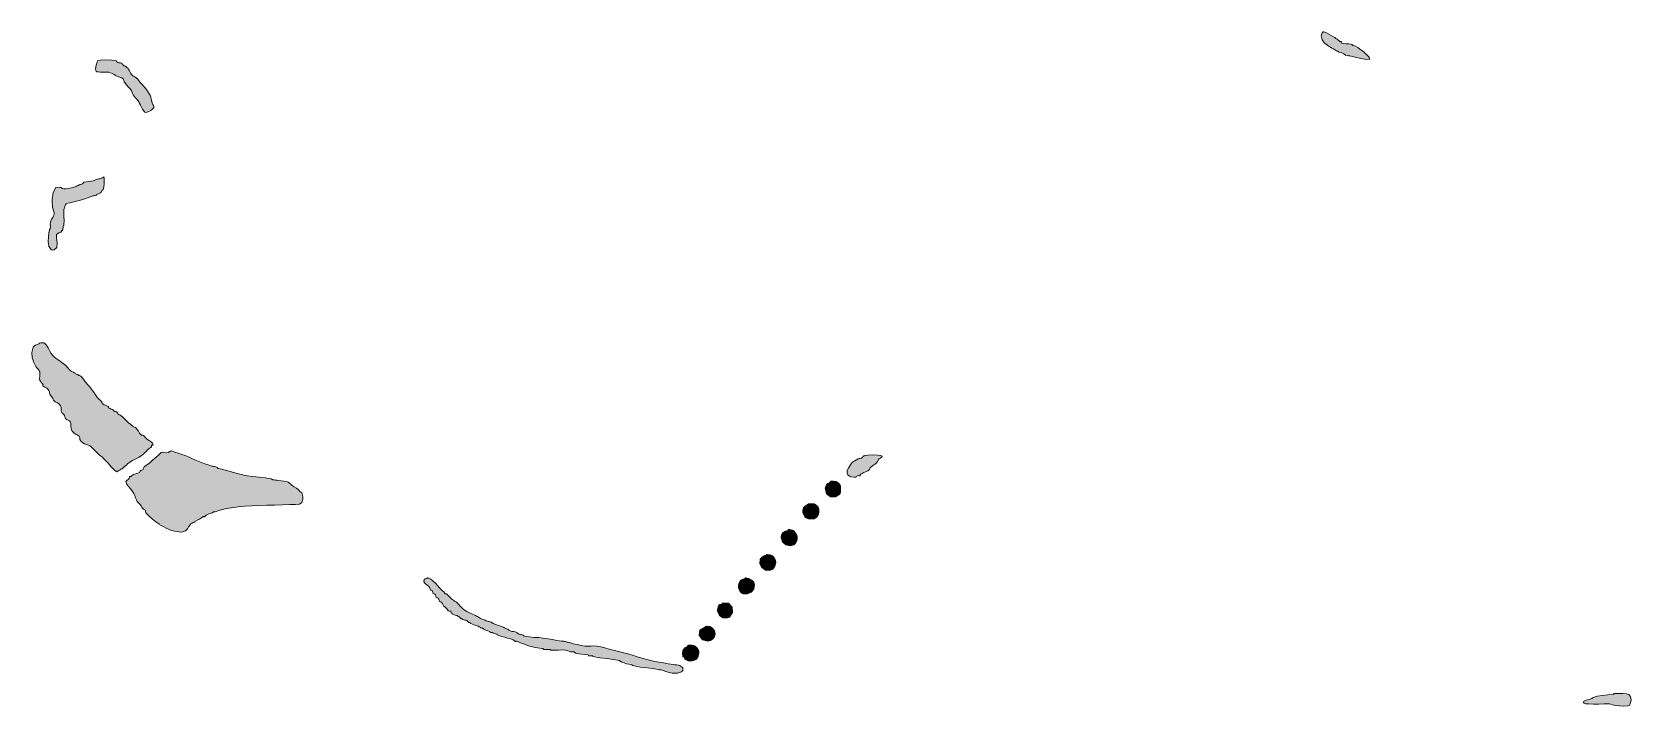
# Model space of a CAD drawing. Header units: inches. Extents: x -493 to 820, y -401 to 913.
# Drawn here: x 9.3 to 219.8, y 149.5 to 238.2 of the extents above; entities that cross this region are included whole.
import ezdxf

# ---------------------------------------------------------------- set-up
doc = ezdxf.new("R2010")
doc.units = ezdxf.units.IN
doc.header["$MEASUREMENT"] = 0
doc.layers.add('Layer 1', color=7, linetype='Continuous')

msp = doc.modelspace()

# ---------------------------------------------------------------- hatches: boundary and pattern name
at = {"layer": 'Layer 1', "true_color": 0xffffff}
for points in [[(179.18, 238.13), (179.21, 238.17), (179.26, 238.21), (179.31, 238.24), (179.39, 238.24), (179.73, 238.11), (180.05, 237.96), (180.36, 237.78), (180.66, 237.6), (180.74, 237.55), (180.83, 237.49), (180.91, 237.44), (180.98, 237.39), (181.12, 237.3), (181.24, 237.21), (181.36, 237.1), (181.51, 236.97), (181.55, 236.96), (181.61, 236.97), (181.68, 236.98), (181.72, 236.97), (181.73, 236.92), (181.72, 236.86), (181.71, 236.79), (181.72, 236.75), (182, 236.7), (182.34, 236.69), (182.68, 236.69), (182.99, 236.65), (183.06, 236.6), (183.13, 236.53), (183.21, 236.47), (183.31, 236.44), (183.56, 236.36), (183.85, 236.19), (184.13, 235.99), (184.37, 235.8), (184.51, 235.69), (184.68, 235.56), (184.85, 235.42), (185, 235.27), (185.08, 235.2), (185.25, 235.01), (185.41, 234.79), (185.43, 234.64), (185.03, 234.63), (184.28, 234.76), (183.5, 234.94), (182.99, 235.06), (182.81, 235.09), (182.63, 235.1), (182.45, 235.12), (182.25, 235.17), (182.19, 235.21), (182.14, 235.27), (182.08, 235.33), (182.04, 235.38), (181.85, 235.46), (181.65, 235.52), (181.42, 235.6), (181.19, 235.7), (181.06, 235.77), (180.92, 235.86), (180.79, 235.94), (180.66, 236.01), (180.44, 236.12), (180.27, 236.22), (180.11, 236.31), (179.92, 236.44), (179.9, 236.47), (179.89, 236.5), (179.87, 236.53), (179.81, 236.54), (179.49, 236.75), (179.18, 237.21), (179.02, 237.73)], [(17.92, 234.42), (18.31, 234.52), (19.01, 234.56), (19.78, 234.52), (20.36, 234.42), (20.41, 234.39), (20.47, 234.32), (20.53, 234.25), (20.57, 234.21), (20.72, 234.18), (20.84, 234.17), (20.95, 234.16), (21.1, 234.11), (21.12, 234.08), (21.13, 234.05), (21.15, 234.02), (21.2, 234), (21.27, 233.97), (21.28, 233.92), (21.28, 233.85), (21.31, 233.79), (21.35, 233.78), (21.41, 233.79), (21.48, 233.8), (21.52, 233.79), (21.63, 233.69), (21.77, 233.56), (21.92, 233.42), (22.05, 233.26), (22.13, 233.12), (22.19, 232.95), (22.27, 232.78), (22.37, 232.62), (22.5, 232.51), (22.65, 232.41), (22.82, 232.31), (23, 232.2), (23.03, 232.17), (23.03, 232.14), (23.05, 232.11), (23.11, 232.1), (23.22, 232.03), (23.32, 231.89), (23.42, 231.72), (23.53, 231.57), (23.78, 231.3), (24.07, 230.98), (24.35, 230.64), (24.59, 230.3), (24.82, 229.93), (24.92, 229.67), (24.99, 229.39), (25.12, 228.92), (25.21, 228.7), (25.29, 228.54), (25.34, 228.41), (25.33, 228.28), (25.2, 228.12), (24.91, 227.9), (24.57, 227.71), (24.27, 227.65), (24.12, 227.69), (24.03, 227.77), (23.96, 227.89), (23.85, 228.07), (23.75, 228.24), (23.65, 228.41), (23.55, 228.6), (23.43, 228.81), (23.37, 228.93), (23.3, 229.06), (23.21, 229.21), (23.11, 229.34), (23, 229.46), (22.85, 229.61), (22.71, 229.79), (22.58, 229.98), (22.52, 230.12), (22.48, 230.25), (22.43, 230.38), (22.37, 230.51), (22.13, 230.82), (21.91, 231.05), (21.71, 231.28), (21.52, 231.57), (21.49, 231.59), (21.46, 231.6), (21.43, 231.61), (21.42, 231.67), (21.32, 232.01), (21.09, 232.19), (20.73, 232.33), (20.25, 232.52), (20.23, 232.54), (20.22, 232.58), (20.2, 232.61), (20.15, 232.62), (20.01, 232.67), (19.82, 232.77), (19.6, 232.87), (19.4, 232.94), (19.24, 232.95), (19, 232.94), (18.73, 232.93), (18.45, 232.94), (18.27, 232.96), (18.03, 232.98), (17.82, 233.01), (17.71, 233.05), (17.63, 233.4), (17.71, 233.86), (17.85, 234.26)], [(18.66, 219.07), (18.68, 219.09), (18.71, 219.13), (18.75, 219.14), (18.77, 219.07), (18.79, 218.68), (18.79, 218.23), (18.75, 217.79), (18.66, 217.48), (18.61, 217.43), (18.55, 217.4), (18.49, 217.35), (18.45, 217.27), (18.39, 217.12), (18.29, 217.03), (18.11, 216.96), (17.82, 216.85), (17.8, 216.83), (17.78, 216.8), (17.76, 216.77), (17.71, 216.74), (17.6, 216.72), (17.5, 216.7), (17.4, 216.67), (17.29, 216.64), (16.73, 216.43), (16.23, 216.26), (15.68, 216.09), (14.96, 215.9), (14.62, 215.82), (14.28, 215.75), (13.98, 215.67), (13.79, 215.58), (13.7, 215.46), (13.62, 215.27), (13.54, 215.06), (13.47, 214.84), (13.45, 214.47), (13.48, 213.98), (13.51, 213.41), (13.47, 212.83), (13.46, 212.79), (13.42, 212.75), (13.39, 212.68), (13.37, 212.61), (13.36, 212.5), (13.35, 212.36), (13.32, 212.22), (13.26, 212.08), (13.07, 211.89), (12.83, 211.76), (12.63, 211.67), (12.52, 211.55), (12.52, 211.08), (12.59, 210.45), (12.55, 209.87), (12.2, 209.54), (11.98, 209.52), (11.85, 209.56), (11.76, 209.65), (11.67, 209.75), (11.56, 209.89), (11.51, 209.98), (11.49, 210.1), (11.46, 210.28), (11.42, 210.7), (11.44, 211.23), (11.49, 211.77), (11.57, 212.19), (11.59, 212.23), (11.63, 212.27), (11.66, 212.29), (11.67, 212.3), (11.7, 212.63), (11.69, 212.91), (11.7, 213.18), (11.78, 213.46), (11.86, 213.59), (12, 213.8), (12.13, 214.02), (12.2, 214.2), (12.19, 214.44), (12.13, 214.68), (12.05, 214.92), (11.99, 215.15), (11.94, 216.15), (12.06, 217.11), (12.41, 217.74), (13.05, 217.8), (13.12, 217.75), (13.17, 217.69), (13.27, 217.63), (13.47, 217.59), (13.75, 217.59), (14.1, 217.63), (14.48, 217.71), (14.85, 217.8), (14.98, 217.85), (15.09, 217.9), (15.21, 217.96), (15.38, 218.01), (15.44, 218.04), (15.45, 218.07), (15.46, 218.1), (15.49, 218.12), (15.58, 218.15), (15.68, 218.17), (15.79, 218.19), (15.91, 218.23), (15.96, 218.27), (16.02, 218.33), (16.08, 218.4), (16.12, 218.44), (16.44, 218.52), (16.77, 218.56), (17.09, 218.59), (17.39, 218.65), (17.53, 218.7), (17.66, 218.75), (17.78, 218.81), (17.92, 218.86), (18.06, 218.89), (18.21, 218.91), (18.34, 218.94), (18.45, 218.97), (18.48, 219), (18.53, 219.04), (18.59, 219.08)], [(10.19, 197.16), (10.2, 197.17), (10.22, 197.2), (10.25, 197.24), (10.3, 197.26), (10.44, 197.28), (10.64, 197.28), (10.82, 197.28), (10.93, 197.26), (11.16, 197.03), (11.39, 196.63), (11.61, 196.19), (11.78, 195.88), (11.98, 195.67), (12.21, 195.46), (12.46, 195.25), (12.73, 195.04), (13.03, 194.82), (13.38, 194.57), (13.72, 194.29), (14, 193.98), (14.1, 193.87), (14.2, 193.77), (14.3, 193.67), (14.43, 193.55), (14.5, 193.51), (14.6, 193.46), (14.73, 193.41), (14.85, 193.34), (14.94, 193.28), (15.01, 193.23), (15.11, 193.18), (15.27, 193.13), (15.33, 193.11), (15.35, 193.08), (15.36, 193.05), (15.38, 193.03), (15.44, 193), (15.54, 192.98), (15.63, 192.95), (15.7, 192.92), (15.88, 192.74), (16.06, 192.5), (16.24, 192.24), (16.44, 191.97), (16.54, 191.85), (16.65, 191.75), (16.76, 191.65), (16.86, 191.54), (17.12, 191.21), (17.37, 190.83), (17.64, 190.44), (17.92, 190.06), (18.03, 189.95), (18.14, 189.84), (18.24, 189.74), (18.34, 189.64), (18.43, 189.52), (18.51, 189.41), (18.58, 189.3), (18.66, 189.21), (18.8, 189.13), (18.96, 189.06), (19.13, 188.99), (19.3, 188.9), (19.33, 188.85), (19.35, 188.79), (19.38, 188.72), (19.4, 188.68), (19.55, 188.63), (19.71, 188.57), (19.88, 188.49), (20.04, 188.37), (20.06, 188.35), (20.1, 188.31), (20.13, 188.28), (20.15, 188.26), (20.22, 188.23), (20.3, 188.21), (20.39, 188.19), (20.46, 188.16), (20.52, 188.09), (20.57, 188), (20.62, 187.9), (20.67, 187.84), (20.75, 187.8), (20.84, 187.79), (20.92, 187.77), (20.99, 187.73), (21.23, 187.51), (21.46, 187.26), (21.7, 187.01), (21.94, 186.78), (22.02, 186.72), (22.1, 186.67), (22.18, 186.62), (22.26, 186.57), (22.32, 186.51), (22.37, 186.46), (22.42, 186.4), (22.47, 186.36), (22.61, 186.27), (22.76, 186.19), (22.89, 186.12), (23, 186.04), (23.14, 185.87), (23.29, 185.65), (23.45, 185.41), (23.64, 185.19), (23.71, 185.15), (23.79, 185.13), (23.88, 185.12), (23.96, 185.08), (24.06, 184.98), (24.19, 184.85), (24.32, 184.7), (24.49, 184.55), (24.7, 184.42), (24.95, 184.26), (25.15, 184.07), (25.23, 183.81), (25.2, 183.81), (25.13, 183.81), (25.05, 183.82), (25.02, 183.81), (25, 183.77), (25.01, 183.71), (25.02, 183.65), (25.02, 183.6), (24.92, 183.51), (24.77, 183.41), (24.62, 183.29), (24.49, 183.18), (24.29, 182.99), (24.11, 182.8), (23.96, 182.64), (23.85, 182.54), (23.4, 182.24), (22.94, 182), (22.52, 181.8), (22.16, 181.59), (22.03, 181.48), (21.87, 181.34), (21.7, 181.19), (21.52, 181.06), (21.43, 180.97), (21.3, 180.83), (21.14, 180.7), (20.99, 180.64), (20.87, 180.58), (20.71, 180.48), (20.56, 180.37), (20.46, 180.32), (20.16, 180.5), (19.76, 180.93), (19.26, 181.5), (18.66, 182.12), (18.55, 182.22), (18.42, 182.32), (18.28, 182.42), (18.13, 182.54), (17.92, 182.74), (17.72, 182.94), (17.51, 183.16), (17.29, 183.39), (17.09, 183.58), (16.91, 183.72), (16.71, 183.83), (16.44, 183.92), (16.2, 183.99), (15.95, 184.1), (15.73, 184.28), (15.59, 184.55), (15.57, 184.66), (15.56, 184.78), (15.53, 184.89), (15.49, 184.98), (15.36, 185.09), (15.22, 185.16), (15.08, 185.22), (14.96, 185.3), (14.83, 185.4), (14.7, 185.53), (14.59, 185.64), (14.53, 185.72), (14.43, 186.02), (14.4, 186.35), (14.38, 186.65), (14.32, 186.88), (14.2, 187.02), (14.02, 187.11), (13.84, 187.2), (13.69, 187.31), (13.64, 187.4), (13.59, 187.55), (13.54, 187.71), (13.47, 187.84), (13.38, 187.95), (13.28, 188.03), (13.21, 188.09), (13.16, 188.16), (13.12, 188.35), (13.12, 188.58), (13.11, 188.81), (13.05, 189), (12.87, 189.2), (12.62, 189.37), (12.34, 189.54), (12.1, 189.74), (12.06, 189.81), (12.04, 189.9), (12.03, 189.99), (11.99, 190.06), (11.88, 190.17), (11.74, 190.33), (11.63, 190.53), (11.57, 190.8), (11.46, 191.11), (11.23, 191.31), (10.96, 191.46), (10.72, 191.65), (10.71, 191.69), (10.72, 191.76), (10.73, 191.82), (10.72, 191.86), (10.65, 191.91), (10.6, 191.95), (10.56, 192), (10.51, 192.07), (10.46, 192.14), (10.39, 192.24), (10.33, 192.33), (10.3, 192.39), (10.28, 192.59), (10.31, 192.86), (10.32, 193.17), (10.3, 193.45), (10.21, 193.65), (10.08, 193.81), (9.92, 193.98), (9.77, 194.19), (9.51, 194.72), (9.32, 195.34), (9.27, 196.02), (9.45, 196.73), (9.55, 196.86), (9.73, 196.98), (9.95, 197.08)], [(27.45, 182.97), (27.48, 182.99), (27.53, 183.04), (27.59, 183.08), (27.66, 183.07), (28.09, 182.9), (28.54, 182.75), (29, 182.6), (29.46, 182.44), (29.89, 182.27), (30.31, 182.07), (30.73, 181.88), (31.16, 181.7), (31.59, 181.53), (32.04, 181.37), (32.49, 181.22), (32.96, 181.06), (33.08, 181.03), (33.21, 181.01), (33.35, 180.99), (33.49, 180.96), (33.56, 180.91), (33.65, 180.85), (33.74, 180.78), (33.8, 180.74), (34.04, 180.68), (34.28, 180.63), (34.52, 180.58), (34.76, 180.53), (35.23, 180.41), (35.7, 180.27), (36.18, 180.14), (36.66, 180), (36.91, 179.94), (37.15, 179.88), (37.38, 179.83), (37.62, 179.79), (38.37, 179.68), (39.15, 179.59), (39.96, 179.5), (40.79, 179.37), (40.82, 179.35), (40.87, 179.32), (40.93, 179.28), (41, 179.26), (41.18, 179.24), (41.36, 179.21), (41.55, 179.19), (41.74, 179.16), (42.1, 179.11), (42.45, 179.08), (42.76, 179.03), (43.02, 178.94), (43.04, 178.92), (43.04, 178.88), (43.06, 178.85), (43.12, 178.84), (43.2, 178.8), (43.3, 178.72), (43.42, 178.62), (43.54, 178.52), (43.81, 178.33), (44.1, 178.14), (44.37, 177.92), (44.6, 177.67), (44.65, 177.65), (44.71, 177.62), (44.78, 177.59), (44.82, 177.57), (44.86, 177.42), (44.9, 177.21), (44.92, 176.97), (44.92, 176.72), (44.8, 176.27), (44.5, 176.06), (43.98, 176), (43.23, 175.98), (42.21, 175.95), (41.21, 175.93), (40.22, 175.91), (39.2, 175.87), (38.21, 175.82), (37.31, 175.76), (36.43, 175.68), (35.5, 175.55), (34.88, 175.45), (34.36, 175.34), (33.87, 175.2), (33.38, 175.03), (33.33, 175.02), (33.27, 175.03), (33.21, 175.04), (33.17, 175.03), (33.01, 174.91), (32.75, 174.81), (32.47, 174.71), (32.22, 174.6), (32.17, 174.56), (32.12, 174.5), (32.07, 174.44), (32, 174.39), (31.96, 174.39), (31.89, 174.4), (31.83, 174.4), (31.79, 174.39), (31.6, 174.24), (31.32, 174.08), (31.01, 173.92), (30.73, 173.75), (30.71, 173.72), (30.7, 173.69), (30.69, 173.66), (30.63, 173.65), (30.5, 173.62), (30.35, 173.54), (30.21, 173.44), (30.1, 173.33), (29.93, 173.09), (29.74, 172.8), (29.49, 172.54), (29.14, 172.38), (28.84, 172.37), (28.44, 172.42), (28.02, 172.5), (27.66, 172.59), (27.32, 172.71), (26.96, 172.86), (26.62, 173.04), (26.29, 173.23), (26.2, 173.28), (26.13, 173.33), (26.05, 173.39), (25.97, 173.44), (25.58, 173.7), (25.13, 174.07), (24.67, 174.5), (24.27, 174.92), (24.24, 174.99), (24.22, 175.07), (24.21, 175.16), (24.17, 175.24), (24.08, 175.3), (23.94, 175.39), (23.81, 175.51), (23.75, 175.66), (23.66, 175.83), (23.46, 176.04), (23.25, 176.24), (23.11, 176.4), (23.02, 176.6), (22.92, 176.89), (22.81, 177.2), (22.69, 177.46), (22.33, 177.97), (21.97, 178.39), (21.71, 178.74), (21.63, 179.05), (21.69, 179.09), (21.82, 179.19), (21.96, 179.29), (22.05, 179.37), (22.09, 179.44), (22.1, 179.53), (22.12, 179.62), (22.16, 179.68), (22.2, 179.69), (22.27, 179.68), (22.33, 179.67), (22.37, 179.68), (22.37, 179.71), (22.37, 179.74), (22.36, 179.77), (22.37, 179.79), (22.65, 179.94), (22.94, 180.03), (23.21, 180.11), (23.43, 180.21), (23.49, 180.29), (23.54, 180.39), (23.62, 180.49), (23.75, 180.53), (23.86, 180.57), (23.91, 180.67), (23.95, 180.8), (24.06, 180.96), (24.15, 181.03), (24.26, 181.1), (24.37, 181.18), (24.49, 181.27), (24.82, 181.55), (25.18, 181.87), (25.57, 182.21), (25.97, 182.54), (26.06, 182.62), (26.16, 182.73), (26.25, 182.82), (26.29, 182.86), (26.46, 182.87), (26.7, 182.84), (26.98, 182.82), (27.24, 182.86), (27.28, 182.89), (27.32, 182.92), (27.37, 182.95)], [(118.83, 182.33), (118.83, 182.35), (118.83, 182.38), (118.82, 182.42), (118.83, 182.44), (119.34, 182.48), (120.01, 182.52), (120.65, 182.51), (121.05, 182.44), (121.15, 182.39), (121.21, 182.37), (121.21, 182.33), (121.16, 182.23), (121.09, 182.17), (121, 182.12), (120.91, 182.07), (120.84, 182.01), (120.72, 181.84), (120.62, 181.67), (120.52, 181.51), (120.41, 181.38), (120.31, 181.3), (120.15, 181.22), (119.97, 181.11), (119.78, 180.96), (119.65, 180.82), (119.55, 180.66), (119.45, 180.53), (119.36, 180.43), (119.26, 180.38), (119.11, 180.33), (118.96, 180.27), (118.83, 180.21), (118.71, 180.15), (118.59, 180.1), (118.49, 180.05), (118.4, 180), (118.37, 179.96), (118.35, 179.89), (118.32, 179.83), (118.3, 179.79), (118.22, 179.78), (118.14, 179.79), (118.05, 179.8), (117.98, 179.79), (117.91, 179.73), (117.86, 179.66), (117.76, 179.6), (117.56, 179.58), (117.2, 179.63), (116.91, 179.75), (116.71, 179.92), (116.6, 180.11), (116.63, 180.46), (116.83, 180.89), (117.1, 181.31), (117.34, 181.59), (117.45, 181.66), (117.63, 181.77), (117.85, 181.89), (118.08, 182.01), (118.19, 182.05), (118.3, 182.07), (118.4, 182.08), (118.51, 182.12), (118.58, 182.18), (118.63, 182.23), (118.7, 182.28)], [(114.38, 178.94), (114.4, 178.96), (114.41, 178.99), (114.44, 179.03), (114.48, 179.05), (114.83, 179.08), (115.15, 179.02), (115.42, 178.87), (115.65, 178.63), (115.72, 178.4), (115.76, 178.03), (115.75, 177.64), (115.65, 177.36), (115.1, 177.01), (114.42, 177.01), (113.88, 177.4), (113.74, 178.2), (113.79, 178.38), (113.89, 178.58), (114.08, 178.78)], [(111.41, 175.98), (111.43, 176), (111.45, 176.03), (111.47, 176.06), (111.52, 176.08), (111.92, 176.13), (112.27, 176.07), (112.55, 175.92), (112.79, 175.66), (112.88, 175.4), (112.9, 175.05), (112.83, 174.69), (112.69, 174.39), (112.26, 174.12), (111.65, 174.06), (111.08, 174.29), (110.78, 174.92), (110.78, 175.26), (110.88, 175.55), (111.08, 175.79)], [(108.87, 172.59), (108.87, 172.61), (108.87, 172.64), (108.87, 172.68), (108.87, 172.7), (109.03, 172.7), (109.24, 172.66), (109.42, 172.62), (109.51, 172.59), (109.62, 172.49), (109.79, 172.28), (109.95, 172.05), (110.04, 171.85), (110.04, 171.54), (109.97, 171.2), (109.82, 170.9), (109.61, 170.68), (109.1, 170.55), (108.54, 170.69), (108.09, 171.07), (107.92, 171.64), (107.98, 172.02), (108.15, 172.3), (108.44, 172.48)], [(105.91, 169.31), (105.95, 169.33), (105.99, 169.36), (106.04, 169.4), (106.12, 169.41), (106.48, 169.38), (106.78, 169.22), (107.02, 168.98), (107.18, 168.67), (107.21, 168.31), (107.09, 167.88), (106.83, 167.5), (106.44, 167.3), (105.85, 167.35), (105.39, 167.69), (105.14, 168.2), (105.17, 168.78), (105.21, 168.85), (105.29, 168.93), (105.39, 169.01), (105.48, 169.1), (105.59, 169.18), (105.67, 169.23), (105.77, 169.27)], [(61.23, 166.24), (61.26, 166.27), (61.31, 166.31), (61.36, 166.35), (61.44, 166.34), (61.8, 166.16), (62.11, 165.92), (62.4, 165.62), (62.71, 165.29), (62.91, 165.07), (63.1, 164.86), (63.31, 164.65), (63.56, 164.44), (63.58, 164.4), (63.61, 164.33), (63.64, 164.26), (63.66, 164.23), (63.71, 164.22), (63.77, 164.23), (63.83, 164.24), (63.87, 164.23), (64.04, 164.07), (64.23, 163.88), (64.42, 163.68), (64.61, 163.48), (64.69, 163.43), (64.77, 163.38), (64.86, 163.33), (64.93, 163.27), (65.01, 163.21), (65.09, 163.17), (65.18, 163.12), (65.25, 163.06), (65.45, 162.85), (65.68, 162.59), (65.93, 162.34), (66.2, 162.11), (66.53, 161.91), (66.89, 161.73), (67.29, 161.56), (67.69, 161.37), (67.8, 161.3), (67.93, 161.23), (68.06, 161.15), (68.21, 161.05), (68.32, 160.98), (68.42, 160.94), (68.54, 160.9), (68.74, 160.84), (68.82, 160.81), (68.95, 160.75), (69.1, 160.69), (69.27, 160.63), (69.39, 160.6), (69.48, 160.58), (69.58, 160.56), (69.7, 160.52), (69.77, 160.48), (69.86, 160.41), (69.95, 160.35), (70.01, 160.31), (70.29, 160.2), (70.57, 160.11), (70.86, 160.01), (71.18, 159.88), (71.35, 159.82), (71.51, 159.74), (71.69, 159.66), (71.92, 159.57), (71.99, 159.53), (72.08, 159.46), (72.17, 159.39), (72.24, 159.36), (72.45, 159.29), (72.66, 159.25), (72.88, 159.21), (73.09, 159.14), (73.16, 159.1), (73.23, 159.04), (73.31, 158.98), (73.4, 158.93), (73.51, 158.9), (73.61, 158.88), (73.71, 158.86), (73.83, 158.83), (73.96, 158.77), (74.06, 158.72), (74.18, 158.67), (74.36, 158.61), (74.78, 158.55), (75.36, 158.5), (76, 158.46), (76.58, 158.4), (77.21, 158.31), (77.81, 158.2), (78.4, 158.09), (79.01, 157.98), (79.09, 157.98), (79.17, 157.98), (79.26, 157.99), (79.33, 157.98), (79.42, 157.96), (79.52, 157.93), (79.63, 157.91), (79.76, 157.87), (79.84, 157.85), (79.95, 157.83), (80.06, 157.8), (80.18, 157.77), (80.55, 157.66), (81.06, 157.54), (81.61, 157.42), (82.09, 157.34), (82.47, 157.33), (82.87, 157.35), (83.27, 157.36), (83.67, 157.34), (84.2, 157.25), (84.73, 157.11), (85.27, 156.96), (85.79, 156.81), (86.34, 156.68), (86.88, 156.55), (87.4, 156.42), (87.91, 156.29), (88.47, 156.12), (88.98, 155.95), (89.45, 155.79), (89.92, 155.65), (90.24, 155.57), (90.59, 155.49), (90.95, 155.42), (91.3, 155.33), (91.83, 155.21), (92.42, 155.12), (93.05, 155.02), (93.73, 154.91), (93.92, 154.88), (94.17, 154.87), (94.41, 154.84), (94.58, 154.8), (94.64, 154.76), (94.69, 154.7), (94.74, 154.64), (94.79, 154.59), (94.88, 154.55), (94.94, 154.53), (94.98, 154.5), (95, 154.38), (95, 154.21), (94.97, 154.11), (94.89, 154.03), (94.79, 153.96), (94.26, 153.76), (93.58, 153.78), (92.87, 153.95), (92.25, 154.17), (92.13, 154.21), (92.02, 154.22), (91.9, 154.23), (91.72, 154.27), (91.27, 154.36), (90.65, 154.43), (89.98, 154.51), (89.39, 154.59), (89.18, 154.63), (88.92, 154.67), (88.63, 154.73), (88.33, 154.8), (88.29, 154.82), (88.25, 154.86), (88.2, 154.89), (88.12, 154.91), (87.87, 154.95), (87.58, 155.03), (87.27, 155.13), (86.96, 155.23), (86.89, 155.26), (86.79, 155.33), (86.7, 155.4), (86.64, 155.44), (85.85, 155.58), (84.97, 155.7), (84.06, 155.82), (83.14, 155.97), (83.14, 155.98), (83.11, 156.01), (83.08, 156.05), (83.04, 156.07), (82.93, 156.08), (82.83, 156.07), (82.72, 156.06), (82.61, 156.07), (82.57, 156.1), (82.54, 156.13), (82.52, 156.16), (82.51, 156.18), (82.11, 156.24), (81.7, 156.28), (81.3, 156.32), (80.92, 156.39), (80.85, 156.43), (80.76, 156.5), (80.66, 156.57), (80.6, 156.6), (80.5, 156.61), (80.39, 156.6), (80.28, 156.59), (80.18, 156.6), (80.01, 156.66), (79.85, 156.72), (79.7, 156.78), (79.54, 156.81), (79.08, 156.84), (78.62, 156.82), (78.14, 156.8), (77.64, 156.81), (77.61, 156.83), (77.56, 156.87), (77.5, 156.91), (77.43, 156.92), (77.31, 156.9), (77.17, 156.89), (76.97, 156.88), (76.69, 156.92), (76.65, 156.94), (76.6, 156.97), (76.54, 157.01), (76.47, 157.03), (76.17, 157.06), (75.86, 157.11), (75.53, 157.17), (75.2, 157.24), (74.66, 157.39), (74.12, 157.58), (73.6, 157.78), (73.09, 157.98), (73.04, 157.98), (72.97, 157.97), (72.91, 157.97), (72.87, 157.98), (72.63, 158.16), (72.29, 158.29), (71.9, 158.39), (71.5, 158.51), (71.26, 158.58), (71.01, 158.66), (70.77, 158.74), (70.54, 158.83), (70.52, 158.85), (70.52, 158.88), (70.5, 158.92), (70.44, 158.93), (70.29, 158.96), (70.17, 159.01), (70.06, 159.07), (69.91, 159.14), (69.86, 159.15), (69.8, 159.14), (69.74, 159.13), (69.7, 159.14), (69.54, 159.26), (69.29, 159.36), (69.02, 159.46), (68.74, 159.57), (68.72, 159.59), (68.72, 159.63), (68.7, 159.66), (68.64, 159.67), (68.58, 159.69), (68.49, 159.71), (68.4, 159.75), (68.32, 159.78), (68.25, 159.82), (68.16, 159.89), (68.07, 159.95), (68, 159.99), (67.77, 160.08), (67.52, 160.15), (67.28, 160.22), (67.05, 160.31), (67.03, 160.33), (67.02, 160.37), (67, 160.4), (66.94, 160.41), (66.82, 160.46), (66.72, 160.55), (66.63, 160.65), (66.52, 160.73), (66.4, 160.77), (66.26, 160.78), (66.12, 160.8), (65.99, 160.84), (65.97, 160.86), (65.96, 160.9), (65.94, 160.93), (65.89, 160.94), (65.86, 160.94), (65.83, 160.94), (65.8, 160.94), (65.78, 160.94), (65.7, 161.01), (65.62, 161.1), (65.54, 161.2), (65.46, 161.26), (65.23, 161.36), (65.01, 161.43), (64.8, 161.49), (64.61, 161.58), (64.55, 161.64), (64.51, 161.74), (64.46, 161.83), (64.4, 161.9), (64.33, 161.93), (64.25, 161.95), (64.16, 161.97), (64.09, 162), (63.98, 162.11), (63.89, 162.24), (63.78, 162.38), (63.66, 162.53), (63.62, 162.56), (63.55, 162.58), (63.48, 162.61), (63.45, 162.64), (63.41, 162.74), (63.37, 162.84), (63.32, 162.94), (63.24, 163.06), (63.17, 163.12), (63.08, 163.17), (62.99, 163.21), (62.92, 163.27), (62.89, 163.34), (62.87, 163.43), (62.85, 163.52), (62.81, 163.59), (62.74, 163.65), (62.65, 163.7), (62.57, 163.74), (62.5, 163.8), (62.46, 163.87), (62.45, 163.96), (62.43, 164.04), (62.39, 164.12), (62.32, 164.18), (62.23, 164.23), (62.14, 164.27), (62.07, 164.33), (62.04, 164.41), (62.02, 164.49), (62, 164.58), (61.97, 164.65), (61.93, 164.68), (61.86, 164.7), (61.79, 164.73), (61.76, 164.76), (61.72, 164.86), (61.68, 164.96), (61.63, 165.06), (61.54, 165.18), (61.31, 165.38), (61.04, 165.58), (60.86, 165.82), (60.91, 166.13), (60.96, 166.18), (61.04, 166.21), (61.14, 166.22)], [(103.16, 166.24), (103.17, 166.26), (103.18, 166.3), (103.2, 166.33), (103.26, 166.34), (103.69, 166.23), (104.06, 166.04), (104.32, 165.76), (104.43, 165.39), (104.31, 164.84), (103.96, 164.43), (103.48, 164.21), (102.94, 164.23), (102.92, 164.24), (102.85, 164.27), (102.77, 164.31), (102.73, 164.33), (102.57, 164.48), (102.42, 164.71), (102.33, 164.98), (102.31, 165.29), (102.35, 165.57), (102.47, 165.84), (102.72, 166.07)], [(100.19, 162.96), (100.19, 162.97), (100.19, 163.01), (100.19, 163.04), (100.19, 163.06), (100.98, 163.02), (101.46, 162.48), (101.54, 161.76), (101.14, 161.16), (100.75, 161.04), (100.25, 161.09), (99.79, 161.36), (99.56, 161.9), (99.55, 162.11), (99.58, 162.33), (99.62, 162.52), (99.66, 162.64), (99.74, 162.73), (99.86, 162.81), (100.02, 162.88)], [(97.97, 159.88), (98, 159.91), (98.05, 159.94), (98.1, 159.98), (98.18, 159.99), (98.55, 159.91), (98.9, 159.7), (99.15, 159.37), (99.24, 158.93), (99.14, 158.58), (98.91, 158.29), (98.61, 158.07), (98.29, 157.98), (97.58, 158.19), (97.15, 158.77), (97.21, 159.43)], [(95.64, 157.34), (95.64, 157.36), (95.64, 157.4), (95.64, 157.43), (95.64, 157.45), (95.91, 157.49), (96.19, 157.47), (96.44, 157.42), (96.59, 157.34), (96.7, 157.24), (96.85, 157.09), (96.97, 156.96), (97.01, 156.92), (97.07, 156.68), (97.07, 156.35), (97.02, 156.01), (96.91, 155.76), (96.84, 155.7), (96.69, 155.58), (96.52, 155.48), (96.38, 155.44), (96.23, 155.42), (95.98, 155.39), (95.69, 155.41), (95.43, 155.54), (95.37, 155.59), (95.3, 155.63), (95.25, 155.69), (95.21, 155.76), (95.18, 155.83), (95.11, 155.88), (95.04, 155.92), (95, 155.97), (94.93, 156.37), (95, 156.76), (95.23, 157.1)], [(217.51, 150.99), (217.51, 151.01), (217.53, 151.04), (217.57, 151.08), (217.61, 151.1), (217.92, 151.12), (218.22, 151.12), (218.51, 151.11), (218.78, 151.1), (219.22, 151.06), (219.56, 150.96), (219.77, 150.72), (219.84, 150.25), (219.8, 150.03), (219.73, 149.79), (219.66, 149.59), (219.62, 149.51), (219.38, 149.46), (218.9, 149.45), (218.34, 149.47), (217.82, 149.51), (217.61, 149.55), (217.39, 149.62), (217.18, 149.68), (216.98, 149.72), (216.31, 149.74), (215.61, 149.71), (214.91, 149.69), (214.22, 149.72), (214.03, 149.74), (213.84, 149.76), (213.68, 149.82), (213.59, 149.93), (213.61, 150.11), (213.8, 150.19), (214.09, 150.25), (214.44, 150.36), (214.55, 150.41), (214.66, 150.46), (214.76, 150.52), (214.86, 150.57), (215.37, 150.74), (216.04, 150.85), (216.78, 150.93)]]:
    msp.add_hatch(color=7, dxfattribs=at).paths.add_polyline_path(points)

# ---------------------------------------------------------------- linework, layer by layer
at = {"layer": 'Layer 1', "lineweight": 0}
for points in [[(179.18, 238.13), (179.21, 238.17), (179.26, 238.21), (179.31, 238.24), (179.39, 238.24), (179.73, 238.11), (180.05, 237.96), (180.36, 237.78), (180.66, 237.6), (180.74, 237.55), (180.83, 237.49), (180.91, 237.44), (180.98, 237.39), (181.12, 237.3), (181.24, 237.21), (181.36, 237.1), (181.51, 236.97), (181.55, 236.96), (181.61, 236.97), (181.68, 236.98), (181.72, 236.97), (181.73, 236.92), (181.72, 236.86), (181.71, 236.79), (181.72, 236.75), (182, 236.7), (182.34, 236.69), (182.68, 236.69), (182.99, 236.65), (183.06, 236.6), (183.13, 236.53), (183.21, 236.47), (183.31, 236.44), (183.56, 236.36), (183.85, 236.19), (184.13, 235.99), (184.37, 235.8), (184.51, 235.69), (184.68, 235.56), (184.85, 235.42), (185, 235.27), (185.08, 235.2), (185.25, 235.01), (185.41, 234.79), (185.43, 234.64), (185.03, 234.63), (184.28, 234.76), (183.5, 234.94), (182.99, 235.06), (182.81, 235.09), (182.63, 235.1), (182.45, 235.12), (182.25, 235.17), (182.19, 235.21), (182.14, 235.27), (182.08, 235.33), (182.04, 235.38), (181.85, 235.46), (181.65, 235.52), (181.42, 235.6), (181.19, 235.7), (181.06, 235.77), (180.92, 235.86), (180.79, 235.94), (180.66, 236.01), (180.44, 236.12), (180.27, 236.22), (180.11, 236.31), (179.92, 236.44), (179.9, 236.47), (179.89, 236.5), (179.87, 236.53), (179.81, 236.54), (179.49, 236.75), (179.18, 237.21), (179.02, 237.73), (179.18, 238.13), (179.18, 238.13)], [(17.92, 234.42), (18.31, 234.52), (19.01, 234.56), (19.78, 234.52), (20.36, 234.42), (20.41, 234.39), (20.47, 234.32), (20.53, 234.25), (20.57, 234.21), (20.72, 234.18), (20.84, 234.17), (20.95, 234.16), (21.1, 234.11), (21.12, 234.08), (21.13, 234.05), (21.15, 234.02), (21.2, 234), (21.27, 233.97), (21.28, 233.92), (21.28, 233.85), (21.31, 233.79), (21.35, 233.78), (21.41, 233.79), (21.48, 233.8), (21.52, 233.79), (21.63, 233.69), (21.77, 233.56), (21.92, 233.42), (22.05, 233.26), (22.13, 233.12), (22.19, 232.95), (22.27, 232.78), (22.37, 232.62), (22.5, 232.51), (22.65, 232.41), (22.82, 232.31), (23, 232.2), (23.03, 232.17), (23.03, 232.14), (23.05, 232.11), (23.11, 232.1), (23.22, 232.03), (23.32, 231.89), (23.42, 231.72), (23.53, 231.57), (23.78, 231.3), (24.07, 230.98), (24.35, 230.64), (24.59, 230.3), (24.82, 229.93), (24.92, 229.67), (24.99, 229.39), (25.12, 228.92), (25.21, 228.7), (25.29, 228.54), (25.34, 228.41), (25.33, 228.28), (25.2, 228.12), (24.91, 227.9), (24.57, 227.71), (24.27, 227.65), (24.12, 227.69), (24.03, 227.77), (23.96, 227.89), (23.85, 228.07), (23.75, 228.24), (23.65, 228.41), (23.55, 228.6), (23.43, 228.81), (23.37, 228.93), (23.3, 229.06), (23.21, 229.21), (23.11, 229.34), (23, 229.46), (22.85, 229.61), (22.71, 229.79), (22.58, 229.98), (22.52, 230.12), (22.48, 230.25), (22.43, 230.38), (22.37, 230.51), (22.13, 230.82), (21.91, 231.05), (21.71, 231.28), (21.52, 231.57), (21.49, 231.59), (21.46, 231.6), (21.43, 231.61), (21.42, 231.67), (21.32, 232.01), (21.09, 232.19), (20.73, 232.33), (20.25, 232.52), (20.23, 232.54), (20.22, 232.58), (20.2, 232.61), (20.15, 232.62), (20.01, 232.67), (19.82, 232.77), (19.6, 232.87), (19.4, 232.94), (19.24, 232.95), (19, 232.94), (18.73, 232.93), (18.45, 232.94), (18.27, 232.96), (18.03, 232.98), (17.82, 233.01), (17.71, 233.05), (17.63, 233.4), (17.71, 233.86), (17.85, 234.26), (17.92, 234.42), (17.92, 234.42)], [(18.66, 219.07), (18.68, 219.09), (18.71, 219.13), (18.75, 219.14), (18.77, 219.07), (18.79, 218.68), (18.79, 218.23), (18.75, 217.79), (18.66, 217.48), (18.61, 217.43), (18.55, 217.4), (18.49, 217.35), (18.45, 217.27), (18.39, 217.12), (18.29, 217.03), (18.11, 216.96), (17.82, 216.85), (17.8, 216.83), (17.78, 216.8), (17.76, 216.77), (17.71, 216.74), (17.6, 216.72), (17.5, 216.7), (17.4, 216.67), (17.29, 216.64), (16.73, 216.43), (16.23, 216.26), (15.68, 216.09), (14.96, 215.9), (14.62, 215.82), (14.28, 215.75), (13.98, 215.67), (13.79, 215.58), (13.7, 215.46), (13.62, 215.27), (13.54, 215.06), (13.47, 214.84), (13.45, 214.47), (13.48, 213.98), (13.51, 213.41), (13.47, 212.83), (13.46, 212.79), (13.42, 212.75), (13.39, 212.68), (13.37, 212.61), (13.36, 212.5), (13.35, 212.36), (13.32, 212.22), (13.26, 212.08), (13.07, 211.89), (12.83, 211.76), (12.63, 211.67), (12.52, 211.55), (12.52, 211.08), (12.59, 210.45), (12.55, 209.87), (12.2, 209.54), (11.98, 209.52), (11.85, 209.56), (11.76, 209.65), (11.67, 209.75), (11.56, 209.89), (11.51, 209.98), (11.49, 210.1), (11.46, 210.28), (11.42, 210.7), (11.44, 211.23), (11.49, 211.77), (11.57, 212.19), (11.59, 212.23), (11.63, 212.27), (11.66, 212.29), (11.67, 212.3), (11.7, 212.63), (11.69, 212.91), (11.7, 213.18), (11.78, 213.46), (11.86, 213.59), (12, 213.8), (12.13, 214.02), (12.2, 214.2), (12.19, 214.44), (12.13, 214.68), (12.05, 214.92), (11.99, 215.15), (11.94, 216.15), (12.06, 217.11), (12.41, 217.74), (13.05, 217.8), (13.12, 217.75), (13.17, 217.69), (13.27, 217.63), (13.47, 217.59), (13.75, 217.59), (14.1, 217.63), (14.48, 217.71), (14.85, 217.8), (14.98, 217.85), (15.09, 217.9), (15.21, 217.96), (15.38, 218.01), (15.44, 218.04), (15.45, 218.07), (15.46, 218.1), (15.49, 218.12), (15.58, 218.15), (15.68, 218.17), (15.79, 218.19), (15.91, 218.23), (15.96, 218.27), (16.02, 218.33), (16.08, 218.4), (16.12, 218.44), (16.44, 218.52), (16.77, 218.56), (17.09, 218.59), (17.39, 218.65), (17.53, 218.7), (17.66, 218.75), (17.78, 218.81), (17.92, 218.86), (18.06, 218.89), (18.21, 218.91), (18.34, 218.94), (18.45, 218.97), (18.48, 219), (18.53, 219.04), (18.59, 219.08), (18.66, 219.07), (18.66, 219.07)], [(10.19, 197.16), (10.2, 197.17), (10.22, 197.2), (10.25, 197.24), (10.3, 197.26), (10.44, 197.28), (10.64, 197.28), (10.82, 197.28), (10.93, 197.26), (11.16, 197.03), (11.39, 196.63), (11.61, 196.19), (11.78, 195.88), (11.98, 195.67), (12.21, 195.46), (12.46, 195.25), (12.73, 195.04), (13.03, 194.82), (13.38, 194.57), (13.72, 194.29), (14, 193.98), (14.1, 193.87), (14.2, 193.77), (14.3, 193.67), (14.43, 193.55), (14.5, 193.51), (14.6, 193.46), (14.73, 193.41), (14.85, 193.34), (14.94, 193.28), (15.01, 193.23), (15.11, 193.18), (15.27, 193.13), (15.33, 193.11), (15.35, 193.08), (15.36, 193.05), (15.38, 193.03), (15.44, 193), (15.54, 192.98), (15.63, 192.95), (15.7, 192.92), (15.88, 192.74), (16.06, 192.5), (16.24, 192.24), (16.44, 191.97), (16.54, 191.85), (16.65, 191.75), (16.76, 191.65), (16.86, 191.54), (17.12, 191.21), (17.37, 190.83), (17.64, 190.44), (17.92, 190.06), (18.03, 189.95), (18.14, 189.84), (18.24, 189.74), (18.34, 189.64), (18.43, 189.52), (18.51, 189.41), (18.58, 189.3), (18.66, 189.21), (18.8, 189.13), (18.96, 189.06), (19.13, 188.99), (19.3, 188.9), (19.33, 188.85), (19.35, 188.79), (19.38, 188.72), (19.4, 188.68), (19.55, 188.63), (19.71, 188.57), (19.88, 188.49), (20.04, 188.37), (20.06, 188.35), (20.1, 188.31), (20.13, 188.28), (20.15, 188.26), (20.22, 188.23), (20.3, 188.21), (20.39, 188.19), (20.46, 188.16), (20.52, 188.09), (20.57, 188), (20.62, 187.9), (20.67, 187.84), (20.75, 187.8), (20.84, 187.79), (20.92, 187.77), (20.99, 187.73), (21.23, 187.51), (21.46, 187.26), (21.7, 187.01), (21.94, 186.78), (22.02, 186.72), (22.1, 186.67), (22.18, 186.62), (22.26, 186.57), (22.32, 186.51), (22.37, 186.46), (22.42, 186.4), (22.47, 186.36), (22.61, 186.27), (22.76, 186.19), (22.89, 186.12), (23, 186.04), (23.14, 185.87), (23.29, 185.65), (23.45, 185.41), (23.64, 185.19), (23.71, 185.15), (23.79, 185.13), (23.88, 185.12), (23.96, 185.08), (24.06, 184.98), (24.19, 184.85), (24.32, 184.7), (24.49, 184.55), (24.7, 184.42), (24.95, 184.26), (25.15, 184.07), (25.23, 183.81), (25.2, 183.81), (25.13, 183.81), (25.05, 183.82), (25.02, 183.81), (25, 183.77), (25.01, 183.71), (25.02, 183.65), (25.02, 183.6), (24.92, 183.51), (24.77, 183.41), (24.62, 183.29), (24.49, 183.18), (24.29, 182.99), (24.11, 182.8), (23.96, 182.64), (23.85, 182.54), (23.4, 182.24), (22.94, 182), (22.52, 181.8), (22.16, 181.59), (22.03, 181.48), (21.87, 181.34), (21.7, 181.19), (21.52, 181.06), (21.43, 180.97), (21.3, 180.83), (21.14, 180.7), (20.99, 180.64), (20.87, 180.58), (20.71, 180.48), (20.56, 180.37), (20.46, 180.32), (20.16, 180.5), (19.76, 180.93), (19.26, 181.5), (18.66, 182.12), (18.55, 182.22), (18.42, 182.32), (18.28, 182.42), (18.13, 182.54), (17.92, 182.74), (17.72, 182.94), (17.51, 183.16), (17.29, 183.39), (17.09, 183.58), (16.91, 183.72), (16.71, 183.83), (16.44, 183.92), (16.2, 183.99), (15.95, 184.1), (15.73, 184.28), (15.59, 184.55), (15.57, 184.66), (15.56, 184.78), (15.53, 184.89), (15.49, 184.98), (15.36, 185.09), (15.22, 185.16), (15.08, 185.22), (14.96, 185.3), (14.83, 185.4), (14.7, 185.53), (14.59, 185.64), (14.53, 185.72), (14.43, 186.02), (14.4, 186.35), (14.38, 186.65), (14.32, 186.88), (14.2, 187.02), (14.02, 187.11), (13.84, 187.2), (13.69, 187.31), (13.64, 187.4), (13.59, 187.55), (13.54, 187.71), (13.47, 187.84), (13.38, 187.95), (13.28, 188.03), (13.21, 188.09), (13.16, 188.16), (13.12, 188.35), (13.12, 188.58), (13.11, 188.81), (13.05, 189), (12.87, 189.2), (12.62, 189.37), (12.34, 189.54), (12.1, 189.74), (12.06, 189.81), (12.04, 189.9), (12.03, 189.99), (11.99, 190.06), (11.88, 190.17), (11.74, 190.33), (11.63, 190.53), (11.57, 190.8), (11.46, 191.11), (11.23, 191.31), (10.96, 191.46), (10.72, 191.65), (10.71, 191.69), (10.72, 191.76), (10.73, 191.82), (10.72, 191.86), (10.65, 191.91), (10.6, 191.95), (10.56, 192), (10.51, 192.07), (10.46, 192.14), (10.39, 192.24), (10.33, 192.33), (10.3, 192.39), (10.28, 192.59), (10.31, 192.86), (10.32, 193.17), (10.3, 193.45), (10.21, 193.65), (10.08, 193.81), (9.92, 193.98), (9.77, 194.19), (9.51, 194.72), (9.32, 195.34), (9.27, 196.02), (9.45, 196.73), (9.55, 196.86), (9.73, 196.98), (9.95, 197.08), (10.19, 197.16), (10.19, 197.16)], [(27.45, 182.97), (27.48, 182.99), (27.53, 183.04), (27.59, 183.08), (27.66, 183.07), (28.09, 182.9), (28.54, 182.75), (29, 182.6), (29.46, 182.44), (29.89, 182.27), (30.31, 182.07), (30.73, 181.88), (31.16, 181.7), (31.59, 181.53), (32.04, 181.37), (32.49, 181.22), (32.96, 181.06), (33.08, 181.03), (33.21, 181.01), (33.35, 180.99), (33.49, 180.96), (33.56, 180.91), (33.65, 180.85), (33.74, 180.78), (33.8, 180.74), (34.04, 180.68), (34.28, 180.63), (34.52, 180.58), (34.76, 180.53), (35.23, 180.41), (35.7, 180.27), (36.18, 180.14), (36.66, 180), (36.91, 179.94), (37.15, 179.88), (37.38, 179.83), (37.62, 179.79), (38.37, 179.68), (39.15, 179.59), (39.96, 179.5), (40.79, 179.37), (40.82, 179.35), (40.87, 179.32), (40.93, 179.28), (41, 179.26), (41.18, 179.24), (41.36, 179.21), (41.55, 179.19), (41.74, 179.16), (42.1, 179.11), (42.45, 179.08), (42.76, 179.03), (43.02, 178.94), (43.04, 178.92), (43.04, 178.88), (43.06, 178.85), (43.12, 178.84), (43.2, 178.8), (43.3, 178.72), (43.42, 178.62), (43.54, 178.52), (43.81, 178.33), (44.1, 178.14), (44.37, 177.92), (44.6, 177.67), (44.65, 177.65), (44.71, 177.62), (44.78, 177.59), (44.82, 177.57), (44.86, 177.42), (44.9, 177.21), (44.92, 176.97), (44.92, 176.72), (44.8, 176.27), (44.5, 176.06), (43.98, 176), (43.23, 175.98), (42.21, 175.95), (41.21, 175.93), (40.22, 175.91), (39.2, 175.87), (38.21, 175.82), (37.31, 175.76), (36.43, 175.68), (35.5, 175.55), (34.88, 175.45), (34.36, 175.34), (33.87, 175.2), (33.38, 175.03), (33.33, 175.02), (33.27, 175.03), (33.21, 175.04), (33.17, 175.03), (33.01, 174.91), (32.75, 174.81), (32.47, 174.71), (32.22, 174.6), (32.17, 174.56), (32.12, 174.5), (32.07, 174.44), (32, 174.39), (31.96, 174.39), (31.89, 174.4), (31.83, 174.4), (31.79, 174.39), (31.6, 174.24), (31.32, 174.08), (31.01, 173.92), (30.73, 173.75), (30.71, 173.72), (30.7, 173.69), (30.69, 173.66), (30.63, 173.65), (30.5, 173.62), (30.35, 173.54), (30.21, 173.44), (30.1, 173.33), (29.93, 173.09), (29.74, 172.8), (29.49, 172.54), (29.14, 172.38), (28.84, 172.37), (28.44, 172.42), (28.02, 172.5), (27.66, 172.59), (27.32, 172.71), (26.96, 172.86), (26.62, 173.04), (26.29, 173.23), (26.2, 173.28), (26.13, 173.33), (26.05, 173.39), (25.97, 173.44), (25.58, 173.7), (25.13, 174.07), (24.67, 174.5), (24.27, 174.92), (24.24, 174.99), (24.22, 175.07), (24.21, 175.16), (24.17, 175.24), (24.08, 175.3), (23.94, 175.39), (23.81, 175.51), (23.75, 175.66), (23.66, 175.83), (23.46, 176.04), (23.25, 176.24), (23.11, 176.4), (23.02, 176.6), (22.92, 176.89), (22.81, 177.2), (22.69, 177.46), (22.33, 177.97), (21.97, 178.39), (21.71, 178.74), (21.63, 179.05), (21.69, 179.09), (21.82, 179.19), (21.96, 179.29), (22.05, 179.37), (22.09, 179.44), (22.1, 179.53), (22.12, 179.62), (22.16, 179.68), (22.2, 179.69), (22.27, 179.68), (22.33, 179.67), (22.37, 179.68), (22.37, 179.71), (22.37, 179.74), (22.36, 179.77), (22.37, 179.79), (22.65, 179.94), (22.94, 180.03), (23.21, 180.11), (23.43, 180.21), (23.49, 180.29), (23.54, 180.39), (23.62, 180.49), (23.75, 180.53), (23.86, 180.57), (23.91, 180.67), (23.95, 180.8), (24.06, 180.96), (24.15, 181.03), (24.26, 181.1), (24.37, 181.18), (24.49, 181.27), (24.82, 181.55), (25.18, 181.87), (25.57, 182.21), (25.97, 182.54), (26.06, 182.62), (26.16, 182.73), (26.25, 182.82), (26.29, 182.86), (26.46, 182.87), (26.7, 182.84), (26.98, 182.82), (27.24, 182.86), (27.28, 182.89), (27.32, 182.92), (27.37, 182.95), (27.45, 182.97), (27.45, 182.97)], [(118.83, 182.33), (118.83, 182.35), (118.83, 182.38), (118.82, 182.42), (118.83, 182.44), (119.34, 182.48), (120.01, 182.52), (120.65, 182.51), (121.05, 182.44), (121.15, 182.39), (121.21, 182.37), (121.21, 182.33), (121.16, 182.23), (121.09, 182.17), (121, 182.12), (120.91, 182.07), (120.84, 182.01), (120.72, 181.84), (120.62, 181.67), (120.52, 181.51), (120.41, 181.38), (120.31, 181.3), (120.15, 181.22), (119.97, 181.11), (119.78, 180.96), (119.65, 180.82), (119.55, 180.66), (119.45, 180.53), (119.36, 180.43), (119.26, 180.38), (119.11, 180.33), (118.96, 180.27), (118.83, 180.21), (118.71, 180.15), (118.59, 180.1), (118.49, 180.05), (118.4, 180), (118.37, 179.96), (118.35, 179.89), (118.32, 179.83), (118.3, 179.79), (118.22, 179.78), (118.14, 179.79), (118.05, 179.8), (117.98, 179.79), (117.91, 179.73), (117.86, 179.66), (117.76, 179.6), (117.56, 179.58), (117.2, 179.63), (116.91, 179.75), (116.71, 179.92), (116.6, 180.11), (116.63, 180.46), (116.83, 180.89), (117.1, 181.31), (117.34, 181.59), (117.45, 181.66), (117.63, 181.77), (117.85, 181.89), (118.08, 182.01), (118.19, 182.05), (118.3, 182.07), (118.4, 182.08), (118.51, 182.12), (118.58, 182.18), (118.63, 182.23), (118.7, 182.28), (118.83, 182.33), (118.83, 182.33)], [(114.38, 178.94), (114.4, 178.96), (114.41, 178.99), (114.44, 179.03), (114.48, 179.05), (114.83, 179.08), (115.15, 179.02), (115.42, 178.87), (115.65, 178.63), (115.72, 178.4), (115.76, 178.03), (115.75, 177.64), (115.65, 177.36), (115.1, 177.01), (114.42, 177.01), (113.88, 177.4), (113.74, 178.2), (113.79, 178.38), (113.89, 178.58), (114.08, 178.78), (114.38, 178.94), (114.38, 178.94)], [(111.41, 175.98), (111.43, 176), (111.45, 176.03), (111.47, 176.06), (111.52, 176.08), (111.92, 176.13), (112.27, 176.07), (112.55, 175.92), (112.79, 175.66), (112.88, 175.4), (112.9, 175.05), (112.83, 174.69), (112.69, 174.39), (112.26, 174.12), (111.65, 174.06), (111.08, 174.29), (110.78, 174.92), (110.78, 175.26), (110.88, 175.55), (111.08, 175.79), (111.41, 175.98), (111.41, 175.98)], [(108.87, 172.59), (108.87, 172.61), (108.87, 172.64), (108.87, 172.68), (108.87, 172.7), (109.03, 172.7), (109.24, 172.66), (109.42, 172.62), (109.51, 172.59), (109.62, 172.49), (109.79, 172.28), (109.95, 172.05), (110.04, 171.85), (110.04, 171.54), (109.97, 171.2), (109.82, 170.9), (109.61, 170.68), (109.1, 170.55), (108.54, 170.69), (108.09, 171.07), (107.92, 171.64), (107.98, 172.02), (108.15, 172.3), (108.44, 172.48), (108.87, 172.59), (108.87, 172.59)], [(105.91, 169.31), (105.95, 169.33), (105.99, 169.36), (106.04, 169.4), (106.12, 169.41), (106.48, 169.38), (106.78, 169.22), (107.02, 168.98), (107.18, 168.67), (107.21, 168.31), (107.09, 167.88), (106.83, 167.5), (106.44, 167.3), (105.85, 167.35), (105.39, 167.69), (105.14, 168.2), (105.17, 168.78), (105.21, 168.85), (105.29, 168.93), (105.39, 169.01), (105.48, 169.1), (105.59, 169.18), (105.67, 169.23), (105.77, 169.27), (105.91, 169.31), (105.91, 169.31)], [(61.23, 166.24), (61.26, 166.27), (61.31, 166.31), (61.36, 166.35), (61.44, 166.34), (61.8, 166.16), (62.11, 165.92), (62.4, 165.62), (62.71, 165.29), (62.91, 165.07), (63.1, 164.86), (63.31, 164.65), (63.56, 164.44), (63.58, 164.4), (63.61, 164.33), (63.64, 164.26), (63.66, 164.23), (63.71, 164.22), (63.77, 164.23), (63.83, 164.24), (63.87, 164.23), (64.04, 164.07), (64.23, 163.88), (64.42, 163.68), (64.61, 163.48), (64.69, 163.43), (64.77, 163.38), (64.86, 163.33), (64.93, 163.27), (65.01, 163.21), (65.09, 163.17), (65.18, 163.12), (65.25, 163.06), (65.45, 162.85), (65.68, 162.59), (65.93, 162.34), (66.2, 162.11), (66.53, 161.91), (66.89, 161.73), (67.29, 161.56), (67.69, 161.37), (67.8, 161.3), (67.93, 161.23), (68.06, 161.15), (68.21, 161.05), (68.32, 160.98), (68.42, 160.94), (68.54, 160.9), (68.74, 160.84), (68.82, 160.81), (68.95, 160.75), (69.1, 160.69), (69.27, 160.63), (69.39, 160.6), (69.48, 160.58), (69.58, 160.56), (69.7, 160.52), (69.77, 160.48), (69.86, 160.41), (69.95, 160.35), (70.01, 160.31), (70.29, 160.2), (70.57, 160.11), (70.86, 160.01), (71.18, 159.88), (71.35, 159.82), (71.51, 159.74), (71.69, 159.66), (71.92, 159.57), (71.99, 159.53), (72.08, 159.46), (72.17, 159.39), (72.24, 159.36), (72.45, 159.29), (72.66, 159.25), (72.88, 159.21), (73.09, 159.14), (73.16, 159.1), (73.23, 159.04), (73.31, 158.98), (73.4, 158.93), (73.51, 158.9), (73.61, 158.88), (73.71, 158.86), (73.83, 158.83), (73.96, 158.77), (74.06, 158.72), (74.18, 158.67), (74.36, 158.61), (74.78, 158.55), (75.36, 158.5), (76, 158.46), (76.58, 158.4), (77.21, 158.31), (77.81, 158.2), (78.4, 158.09), (79.01, 157.98), (79.09, 157.98), (79.17, 157.98), (79.26, 157.99), (79.33, 157.98), (79.42, 157.96), (79.52, 157.93), (79.63, 157.91), (79.76, 157.87), (79.84, 157.85), (79.95, 157.83), (80.06, 157.8), (80.18, 157.77), (80.55, 157.66), (81.06, 157.54), (81.61, 157.42), (82.09, 157.34), (82.47, 157.33), (82.87, 157.35), (83.27, 157.36), (83.67, 157.34), (84.2, 157.25), (84.73, 157.11), (85.27, 156.96), (85.79, 156.81), (86.34, 156.68), (86.88, 156.55), (87.4, 156.42), (87.91, 156.29), (88.47, 156.12), (88.98, 155.95), (89.45, 155.79), (89.92, 155.65), (90.24, 155.57), (90.59, 155.49), (90.95, 155.42), (91.3, 155.33), (91.83, 155.21), (92.42, 155.12), (93.05, 155.02), (93.73, 154.91), (93.92, 154.88), (94.17, 154.87), (94.41, 154.84), (94.58, 154.8), (94.64, 154.76), (94.69, 154.7), (94.74, 154.64), (94.79, 154.59), (94.88, 154.55), (94.94, 154.53), (94.98, 154.5), (95, 154.38), (95, 154.21), (94.97, 154.11), (94.89, 154.03), (94.79, 153.96), (94.26, 153.76), (93.58, 153.78), (92.87, 153.95), (92.25, 154.17), (92.13, 154.21), (92.02, 154.22), (91.9, 154.23), (91.72, 154.27), (91.27, 154.36), (90.65, 154.43), (89.98, 154.51), (89.39, 154.59), (89.18, 154.63), (88.92, 154.67), (88.63, 154.73), (88.33, 154.8), (88.29, 154.82), (88.25, 154.86), (88.2, 154.89), (88.12, 154.91), (87.87, 154.95), (87.58, 155.03), (87.27, 155.13), (86.96, 155.23), (86.89, 155.26), (86.79, 155.33), (86.7, 155.4), (86.64, 155.44), (85.85, 155.58), (84.97, 155.7), (84.06, 155.82), (83.14, 155.97), (83.14, 155.98), (83.11, 156.01), (83.08, 156.05), (83.04, 156.07), (82.93, 156.08), (82.83, 156.07), (82.72, 156.06), (82.61, 156.07), (82.57, 156.1), (82.54, 156.13), (82.52, 156.16), (82.51, 156.18), (82.11, 156.24), (81.7, 156.28), (81.3, 156.32), (80.92, 156.39), (80.85, 156.43), (80.76, 156.5), (80.66, 156.57), (80.6, 156.6), (80.5, 156.61), (80.39, 156.6), (80.28, 156.59), (80.18, 156.6), (80.01, 156.66), (79.85, 156.72), (79.7, 156.78), (79.54, 156.81), (79.08, 156.84), (78.62, 156.82), (78.14, 156.8), (77.64, 156.81), (77.61, 156.83), (77.56, 156.87), (77.5, 156.91), (77.43, 156.92), (77.31, 156.9), (77.17, 156.89), (76.97, 156.88), (76.69, 156.92), (76.65, 156.94), (76.6, 156.97), (76.54, 157.01), (76.47, 157.03), (76.17, 157.06), (75.86, 157.11), (75.53, 157.17), (75.2, 157.24), (74.66, 157.39), (74.12, 157.58), (73.6, 157.78), (73.09, 157.98), (73.04, 157.98), (72.97, 157.97), (72.91, 157.97), (72.87, 157.98), (72.63, 158.16), (72.29, 158.29), (71.9, 158.39), (71.5, 158.51), (71.26, 158.58), (71.01, 158.66), (70.77, 158.74), (70.54, 158.83), (70.52, 158.85), (70.52, 158.88), (70.5, 158.92), (70.44, 158.93), (70.29, 158.96), (70.17, 159.01), (70.06, 159.07), (69.91, 159.14), (69.86, 159.15), (69.8, 159.14), (69.74, 159.13), (69.7, 159.14), (69.54, 159.26), (69.29, 159.36), (69.02, 159.46), (68.74, 159.57), (68.72, 159.59), (68.72, 159.63), (68.7, 159.66), (68.64, 159.67), (68.58, 159.69), (68.49, 159.71), (68.4, 159.75), (68.32, 159.78), (68.25, 159.82), (68.16, 159.89), (68.07, 159.95), (68, 159.99), (67.77, 160.08), (67.52, 160.15), (67.28, 160.22), (67.05, 160.31), (67.03, 160.33), (67.02, 160.37), (67, 160.4), (66.94, 160.41), (66.82, 160.46), (66.72, 160.55), (66.63, 160.65), (66.52, 160.73), (66.4, 160.77), (66.26, 160.78), (66.12, 160.8), (65.99, 160.84), (65.97, 160.86), (65.96, 160.9), (65.94, 160.93), (65.89, 160.94), (65.86, 160.94), (65.83, 160.94), (65.8, 160.94), (65.78, 160.94), (65.7, 161.01), (65.62, 161.1), (65.54, 161.2), (65.46, 161.26), (65.23, 161.36), (65.01, 161.43), (64.8, 161.49), (64.61, 161.58), (64.55, 161.64), (64.51, 161.74), (64.46, 161.83), (64.4, 161.9), (64.33, 161.93), (64.25, 161.95), (64.16, 161.97), (64.09, 162), (63.98, 162.11), (63.89, 162.24), (63.78, 162.38), (63.66, 162.53), (63.62, 162.56), (63.55, 162.58), (63.48, 162.61), (63.45, 162.64), (63.41, 162.74), (63.37, 162.84), (63.32, 162.94), (63.24, 163.06), (63.17, 163.12), (63.08, 163.17), (62.99, 163.21), (62.92, 163.27), (62.89, 163.34), (62.87, 163.43), (62.85, 163.52), (62.81, 163.59), (62.74, 163.65), (62.65, 163.7), (62.57, 163.74), (62.5, 163.8), (62.46, 163.87), (62.45, 163.96), (62.43, 164.04), (62.39, 164.12), (62.32, 164.18), (62.23, 164.23), (62.14, 164.27), (62.07, 164.33), (62.04, 164.41), (62.02, 164.49), (62, 164.58), (61.97, 164.65), (61.93, 164.68), (61.86, 164.7), (61.79, 164.73), (61.76, 164.76), (61.72, 164.86), (61.68, 164.96), (61.63, 165.06), (61.54, 165.18), (61.31, 165.38), (61.04, 165.58), (60.86, 165.82), (60.91, 166.13), (60.96, 166.18), (61.04, 166.21), (61.14, 166.22), (61.23, 166.24), (61.23, 166.24)], [(103.16, 166.24), (103.17, 166.26), (103.18, 166.3), (103.2, 166.33), (103.26, 166.34), (103.69, 166.23), (104.06, 166.04), (104.32, 165.76), (104.43, 165.39), (104.31, 164.84), (103.96, 164.43), (103.48, 164.21), (102.94, 164.23), (102.92, 164.24), (102.85, 164.27), (102.77, 164.31), (102.73, 164.33), (102.57, 164.48), (102.42, 164.71), (102.33, 164.98), (102.31, 165.29), (102.35, 165.57), (102.47, 165.84), (102.72, 166.07), (103.16, 166.24), (103.16, 166.24)], [(100.19, 162.96), (100.19, 162.97), (100.19, 163.01), (100.19, 163.04), (100.19, 163.06), (100.98, 163.02), (101.46, 162.48), (101.54, 161.76), (101.14, 161.16), (100.75, 161.04), (100.25, 161.09), (99.79, 161.36), (99.56, 161.9), (99.55, 162.11), (99.58, 162.33), (99.62, 162.52), (99.66, 162.64), (99.74, 162.73), (99.86, 162.81), (100.02, 162.88), (100.19, 162.96), (100.19, 162.96)], [(97.97, 159.88), (98, 159.91), (98.05, 159.94), (98.1, 159.98), (98.18, 159.99), (98.55, 159.91), (98.9, 159.7), (99.15, 159.37), (99.24, 158.93), (99.14, 158.58), (98.91, 158.29), (98.61, 158.07), (98.29, 157.98), (97.58, 158.19), (97.15, 158.77), (97.21, 159.43), (97.97, 159.88), (97.97, 159.88)], [(95.64, 157.34), (95.64, 157.36), (95.64, 157.4), (95.64, 157.43), (95.64, 157.45), (95.91, 157.49), (96.19, 157.47), (96.44, 157.42), (96.59, 157.34), (96.7, 157.24), (96.85, 157.09), (96.97, 156.96), (97.01, 156.92), (97.07, 156.68), (97.07, 156.35), (97.02, 156.01), (96.91, 155.76), (96.84, 155.7), (96.69, 155.58), (96.52, 155.48), (96.38, 155.44), (96.23, 155.42), (95.98, 155.39), (95.69, 155.41), (95.43, 155.54), (95.37, 155.59), (95.3, 155.63), (95.25, 155.69), (95.21, 155.76), (95.18, 155.83), (95.11, 155.88), (95.04, 155.92), (95, 155.97), (94.93, 156.37), (95, 156.76), (95.23, 157.1), (95.64, 157.34), (95.64, 157.34)], [(217.51, 150.99), (217.51, 151.01), (217.53, 151.04), (217.57, 151.08), (217.61, 151.1), (217.92, 151.12), (218.22, 151.12), (218.51, 151.11), (218.78, 151.1), (219.22, 151.06), (219.56, 150.96), (219.77, 150.72), (219.84, 150.25), (219.8, 150.03), (219.73, 149.79), (219.66, 149.59), (219.62, 149.51), (219.38, 149.46), (218.9, 149.45), (218.34, 149.47), (217.82, 149.51), (217.61, 149.55), (217.39, 149.62), (217.18, 149.68), (216.98, 149.72), (216.31, 149.74), (215.61, 149.71), (214.91, 149.69), (214.22, 149.72), (214.03, 149.74), (213.84, 149.76), (213.68, 149.82), (213.59, 149.93), (213.61, 150.11), (213.8, 150.19), (214.09, 150.25), (214.44, 150.36), (214.55, 150.41), (214.66, 150.46), (214.76, 150.52), (214.86, 150.57), (215.37, 150.74), (216.04, 150.85), (216.78, 150.93), (217.51, 150.99), (217.51, 150.99)]]:
    msp.add_lwpolyline(points, dxfattribs=at)

doc.saveas('drawing.dxf')
